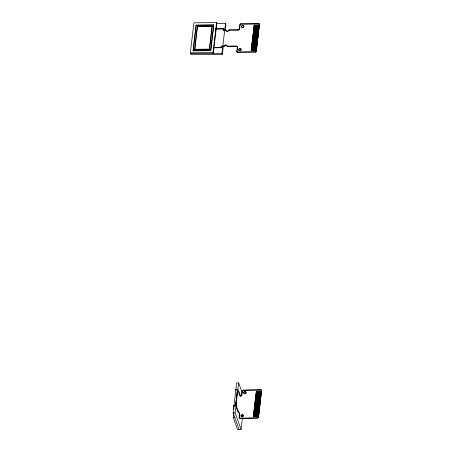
<?xml version="1.0" encoding="UTF-8"?>
<svg xmlns="http://www.w3.org/2000/svg" width="452" height="452" viewBox="0 0 452 452"><rect width="100%" height="100%" fill="white"/><g stroke="black" fill="none" stroke-linecap="round" stroke-linejoin="round"><path stroke-width="0.68" d="M223.322 46.019L222.327 54.393L191.032 54.681L190.348 52.811L193.908 22.809L216.559 22.6L216.858 23.419L213.299 53.426L212.999 52.601L216.559 22.6M193.106 50.534L196.134 25.041L213.717 24.877L210.796 50.669L193.213 50.833L193.106 50.534L210.688 50.37L210.796 50.669M193.213 50.833L196.134 25.041M194.676 49.268L197.405 26.278L212.146 26.143L209.525 49.432L194.784 49.567L194.676 49.268L209.417 49.132L209.525 49.432M194.784 49.567L197.405 26.278M209.417 49.132L212.146 26.143M210.688 50.37L213.717 24.877M213.191 47.805L221.192 47.731L221.231 46.183L223.593 46.16A0.582 0.486 -20.1 0 0 224.181 45.799A1.458 1.22 -20.1 0 1 226.904 45.776A0.582 0.486 -20.1 0 0 227.407 46.127L227.52 46.426L236.136 46.347A1.458 1.22 -20.1 0 1 237.413 47.584L236.916 51.771A0.582 0.486 -20.1 0 0 237.424 52.268L255.634 52.099A0.582 0.486 -20.1 0 0 256.261 51.596L259.375 24.171A0.582 0.486 -20.1 0 0 258.866 23.673L240.656 23.843A0.582 0.486 -20.1 0 0 240.029 24.346L239.639 28.832A1.458 1.22 -20.1 0 1 238.068 30.098L229.446 30.177A0.582 0.486 -20.1 0 0 228.859 30.538A1.458 1.22 -20.1 0 1 226.136 30.561A0.582 0.486 -20.1 0 0 225.633 30.211L225.52 29.911L223.164 29.934L223.311 28.685L215.305 28.753M221.192 47.731L221.231 46.183M225.633 30.211L223.271 30.233L223.311 28.685M222.327 54.393L221.949 53.347L225.508 23.34L216.468 23.425M225.232 29.968L225.893 24.385L225.508 23.34M236.916 51.771L237.3 47.285A1.458 1.22 -20.1 0 0 236.029 46.047L227.407 46.127M239.639 28.832L240.029 24.346M251.142 50.404L256.267 50.358L256.374 50.658L251.255 50.703L251.25 49.534L256.369 49.483L256.476 49.782L251.357 49.827L251.25 49.534M251.335 48.782L256.459 48.731L256.566 49.031L251.448 49.082L251.335 48.782L251.442 47.906L256.561 47.861L256.674 48.155L251.549 48.206L251.442 47.906M251.532 47.155L256.651 47.11L256.759 47.409L251.64 47.454L251.532 47.155L251.634 46.279L256.753 46.234L256.866 46.533L251.741 46.579L251.634 46.279M251.724 45.528L256.843 45.482L256.956 45.782L251.832 45.827L251.826 44.658L256.951 44.607L257.058 44.906L251.933 44.951L251.826 44.658M251.917 43.906L257.035 43.861L257.148 44.155L252.024 44.206L251.917 43.906L252.018 43.03L257.143 42.985L257.25 43.285L252.131 43.33L252.018 43.03M252.109 42.279L257.228 42.234L257.341 42.533L252.216 42.578L252.109 42.279L252.21 41.403L257.335 41.358L257.442 41.657L252.323 41.703L252.21 41.403M252.301 40.657L257.425 40.607L257.533 40.906L252.408 40.951L252.301 40.657L252.408 39.782L257.527 39.731L257.634 40.03L252.515 40.081L252.408 39.782M252.493 39.03L257.617 38.985L257.725 39.279L252.606 39.33L252.6 38.154L257.719 38.109L257.832 38.409L252.708 38.454L252.6 38.154M252.685 37.403L257.809 37.358L257.917 37.657L252.798 37.702L252.685 37.403L252.792 36.527L257.911 36.482L258.024 36.781L252.9 36.827L252.792 36.527M252.883 35.781L258.002 35.731L258.109 36.03L252.99 36.075L252.883 35.781L252.984 34.906L258.109 34.855L258.216 35.154L253.092 35.205L252.984 34.906M253.075 34.154L258.194 34.109L258.307 34.408L253.182 34.454L253.176 33.278L258.301 33.233L258.408 33.533L253.284 33.578L253.176 33.278M253.267 32.527L258.386 32.482L258.499 32.781L253.374 32.826L253.369 31.651L258.493 31.606L258.6 31.906L253.482 31.951L253.369 31.651M253.459 30.905L258.584 30.855L258.691 31.154L253.566 31.205L253.459 30.905L253.561 30.03L258.685 29.979L258.793 30.278L253.674 30.329L253.561 30.03M253.651 29.278L258.776 29.233L258.883 29.533L253.764 29.578L253.651 29.278L253.758 28.403L258.877 28.357L258.985 28.657L253.866 28.702L253.758 28.403M253.843 27.651L258.968 27.606L259.075 27.905L253.956 27.951L253.951 26.775L259.069 26.73L259.182 27.03L254.058 27.075L253.951 26.775M254.041 26.03L259.16 25.979L259.267 26.278L254.148 26.329L254.041 26.03L254.143 25.154L259.262 25.109L259.375 25.402L254.25 25.453L254.143 25.154M251.255 50.703L251.357 49.827M251.448 49.082L251.549 48.206M251.64 47.454L251.741 46.579M251.832 45.827L251.933 44.951M252.024 44.206L252.131 43.33M252.216 42.578L252.323 41.703M252.408 40.951L252.515 40.081M252.606 39.33L252.708 38.454M252.798 37.702L252.9 36.827M252.99 36.075L253.092 35.205M253.182 34.454L253.284 33.578M253.374 32.826L253.482 31.951M253.566 31.205L253.674 30.329M253.764 29.578L253.866 28.702M253.956 27.951L254.058 27.075M254.148 26.329L254.25 25.453M256.261 51.596L259.375 24.171M233.334 406.054L233.39 406.241A0.808 0.407 6.8 0 1 233.452 406.382A1.983 1 6.8 0 0 233.503 406.529L233.469 408.083L233.893 408.077M235.628 389.878L235.695 389.33L236.159 389.325M239.108 429.383L233.096 412.953L236.656 382.951L238.65 382.934L242.255 392.794M242.425 418.202L241.102 429.366L237.543 429.4L233.192 417.512L233.605 414.021M235.582 404.896L237.334 390.155M235.741 405.065L237.447 390.726M241.102 429.366L235.085 412.936L238.65 382.934M239.21 412.631A1.458 1.209 -20.2 0 1 239.532 413.501L239.148 417.993L239.645 413.8A1.458 1.215 -21.5 0 0 239.334 412.925M241.238 395.647A1.458 1.215 -21 0 0 241.758 394.749L242.249 390.562L241.871 395.048A1.458 1.215 -21.8 0 1 241.351 395.941M242.594 416.806L242.843 414.716M253.318 416.49L258.42 416.394L258.538 416.693L253.436 416.789L253.318 416.49L253.419 415.614L258.527 415.524L258.646 415.817L253.538 415.913L253.419 415.614M253.51 414.868L258.612 414.772L258.73 415.072L253.628 415.162L253.612 413.992L258.719 413.896L258.838 414.196L253.736 414.292L253.612 413.992M253.702 413.241L258.81 413.145L258.928 413.444L253.821 413.54L253.809 412.365L258.911 412.269L259.03 412.569L253.928 412.665L253.809 412.365M253.894 411.614L259.002 411.523L259.12 411.817L254.018 411.913L254.001 410.738L259.103 410.648L259.222 410.941L254.12 411.037L254.001 410.738M254.092 409.992L259.194 409.896L259.312 410.196L254.21 410.286L254.092 409.992L254.193 409.116L259.295 409.02L259.414 409.32L254.312 409.416L254.193 409.116M254.284 408.365L259.386 408.269L259.505 408.568L254.403 408.664L254.386 407.489L259.488 407.393L259.606 407.693L254.504 407.789L254.386 407.489M254.476 406.738L259.578 406.647L259.697 406.941L254.595 407.037L254.578 405.862L259.685 405.772L259.804 406.071L254.696 406.162L254.578 405.862M254.668 405.116L259.77 405.02L259.889 405.32L254.787 405.416L254.668 405.116L254.77 404.241L259.877 404.144L259.996 404.444L254.894 404.54L254.77 404.241M254.86 403.489L259.962 403.393L260.086 403.692L254.979 403.789L254.968 402.613L260.07 402.517L260.188 402.817L255.086 402.913L254.968 402.613M255.052 401.862L260.16 401.772L260.279 402.065L255.171 402.161L255.052 401.862L255.16 400.992L260.262 400.896L260.38 401.195L255.278 401.286L255.16 400.992M255.244 400.24L260.352 400.144L260.471 400.444L255.369 400.54L255.244 400.24L255.352 399.365L260.454 399.269L260.572 399.568L255.47 399.664L255.352 399.365M255.442 398.613L260.544 398.517L260.663 398.817L255.561 398.913L255.442 398.613L255.544 397.737L260.646 397.641L260.764 397.941L255.662 398.037L255.544 397.737M255.634 396.986L260.736 396.896L260.855 397.195L255.753 397.285L255.634 396.986L255.736 396.116L260.838 396.02L260.962 396.319L255.855 396.41L255.736 396.116M255.826 395.364L260.928 395.268L261.047 395.568L255.945 395.664L255.928 394.489L261.036 394.393L261.154 394.692L256.047 394.788L255.928 394.489M256.018 393.737L261.12 393.641L261.239 393.941L256.137 394.037L256.018 393.737L256.12 392.861L261.228 392.771L261.346 393.065L256.244 393.161L256.12 392.861M256.211 392.116L261.318 392.02L261.437 392.319L256.329 392.409L256.318 391.24L261.42 391.144L261.538 391.443L256.437 391.534L256.318 391.24M253.436 416.789L253.538 415.913M253.628 415.162L253.736 414.292M253.821 413.54L253.928 412.665M254.018 411.913L254.12 411.037M254.21 410.286L254.312 409.416M254.403 408.664L254.504 407.789M254.595 407.037L254.696 406.162M254.787 405.416L254.894 404.54M254.979 403.789L255.086 402.913M255.171 402.161L255.278 401.286M255.369 400.54L255.47 399.664M255.561 398.913L255.662 398.037M255.753 397.285L255.855 396.41M255.945 395.664L256.047 394.788M256.137 394.037L256.244 393.161M256.329 392.409L256.437 391.534M239.95 395.766L240.52 395.76M238.018 412.021L238.588 412.009M240.136 24.645A0.582 0.486 -20.1 0 1 240.763 24.137L258.973 23.973A0.582 0.486 -20.1 0 1 259.482 24.464M196.241 25.34L213.824 25.176M197.513 26.578L212.254 26.442M215.418 29.052L223.418 28.979M225.52 29.911A0.582 0.486 -20.1 0 1 226.023 30.261A1.458 1.22 -20.1 0 0 228.752 30.239A0.582 0.486 -20.1 0 1 229.339 29.877L237.955 29.798A1.458 1.22 -20.1 0 0 239.532 28.532M221.339 46.483L223.7 46.46A0.582 0.486 -20.1 0 0 224.288 46.098A1.458 1.22 -20.1 0 1 227.017 46.076A0.582 0.486 -20.1 0 0 227.52 46.426M213.615 47.505L221.084 47.437M236.803 51.471A0.582 0.486 -20.1 0 0 237.317 51.969L255.527 51.805A0.582 0.486 -20.1 0 0 256.154 51.296M190.348 52.811L212.999 52.601M190.648 53.635L221.949 53.347M233.599 406.777L233.899 406.828M233.096 412.953L235.085 412.936M233.192 417.512L234.757 417.495M233.944 406.195L233.961 406.218A2.045 1.028 6.8 0 1 234.012 406.331L234.04 406.421M236.452 389.392L236.594 389.68M234.52 405.642L234.661 405.936M236.955 389.726L237.091 390.025M235.113 405.263L235.243 405.563M235.452 390.325L235.441 390.302A1.983 1 6.8 0 1 235.39 390.138A0.847 0.424 6.8 0 0 235.322 389.952M241.752 394.749L241.871 395.048M239.526 413.501L239.645 413.8M238.571 411.975L236.848 407.489L236.283 407.495L237.995 411.958M240.504 395.72L238.78 391.234L238.057 391.313A1.458 0.322 89.2 0 1 237.978 391.568M239.927 395.709L238.21 391.246A1.452 0.322 89.2 0 0 238.628 391.308M235.752 389.483L235.859 389.777M258.866 23.673L258.973 23.973M255.527 51.805L255.634 52.099M240.656 23.843L240.763 24.137M237.955 29.798L238.068 30.098M237.3 47.285L237.413 47.584M236.029 46.047L236.136 46.347M229.339 29.877L229.446 30.177M237.317 51.969L237.424 52.268M228.752 30.239L228.859 30.538M226.023 30.261L226.136 30.561M223.164 29.934L223.271 30.233M226.904 45.776L227.017 46.076M224.181 45.799L224.288 46.098M223.593 46.16L223.7 46.46M233.582 408.393L233.91 409.286M235.322 405.291A1.062 0.921 73.7 0 1 235.481 405.156M235.498 405.003A0.78 0.537 -73.6 0 1 235.661 404.964M235.718 389.94A0.667 0.333 6.8 0 1 235.978 389.652M235.368 389.85A2.034 1.023 6.8 0 1 236.046 389.347M233.786 406.19A0.667 0.333 6.8 0 1 234.046 405.902M233.514 406.077A1.983 1 6.8 0 1 234.153 405.608M235.984 405.116A1.458 0.322 89.1 0 1 236.215 406.851L236.786 406.845A1.452 0.328 -89.8 0 0 236.577 405.111M238.475 412.388A1.051 0.458 26.1 0 1 238.187 412.122M238.882 412.783A1.04 0.48 18.7 0 1 238.379 412.557M240.837 396.325A1.04 0.797 -17.4 0 1 240.351 396.229M240.317 396.071A1.051 0.542 -5.3 0 1 239.989 395.85M237.582 390.003A1.147 0.876 -2 0 1 238.255 390.822M236.012 404.455A1.147 0.78 -30.6 0 1 236.452 404.952M261.533 390.206L258.431 417.631L261.533 390.206M261.024 389.714L242.877 390.053L242.995 390.353L261.143 390.014L261.024 389.714M257.685 417.846L239.537 418.179L239.656 418.479L257.804 418.145L257.685 417.846M242.458 27.612A1.164 0.977 -20.1 0 0 243.848 26.239A1.164 0.977 -20.1 0 0 241.927 26.007A1.164 0.977 -20.1 0 0 242.458 27.612M242.351 27.312A1.164 0.977 -20.1 0 0 243.735 25.939A1.164 0.977 -20.1 0 0 241.814 25.707A1.164 0.977 -20.1 0 0 242.351 27.312M239.713 50.737A1.164 0.977 -20.1 0 0 241.097 49.37A1.164 0.977 -20.1 0 0 239.181 49.132A1.164 0.977 -20.1 0 0 239.713 50.737M239.605 50.438A1.164 0.977 -20.1 0 0 240.989 49.07A1.164 0.977 -20.1 0 0 239.068 48.833A1.164 0.977 -20.1 0 0 239.605 50.438M244.685 393.799A1.164 0.972 -21.8 0 0 246.069 392.421A1.164 0.972 -21.8 0 0 244.153 392.206A1.164 0.972 -21.8 0 0 244.685 393.799M244.566 393.506A1.164 0.972 -21.8 0 0 245.944 392.121A1.164 0.972 -21.8 0 0 244.035 391.907A1.164 0.972 -21.8 0 0 244.566 393.506M241.939 416.93A1.164 0.972 -21.8 0 0 243.317 415.552A1.164 0.972 -21.8 0 0 241.408 415.331A1.164 0.972 -21.8 0 0 241.939 416.93M241.82 416.631A1.164 0.972 -21.8 0 0 243.199 415.252A1.164 0.972 -21.8 0 0 241.289 415.032A1.164 0.972 -21.8 0 0 241.82 416.631"/></g></svg>
